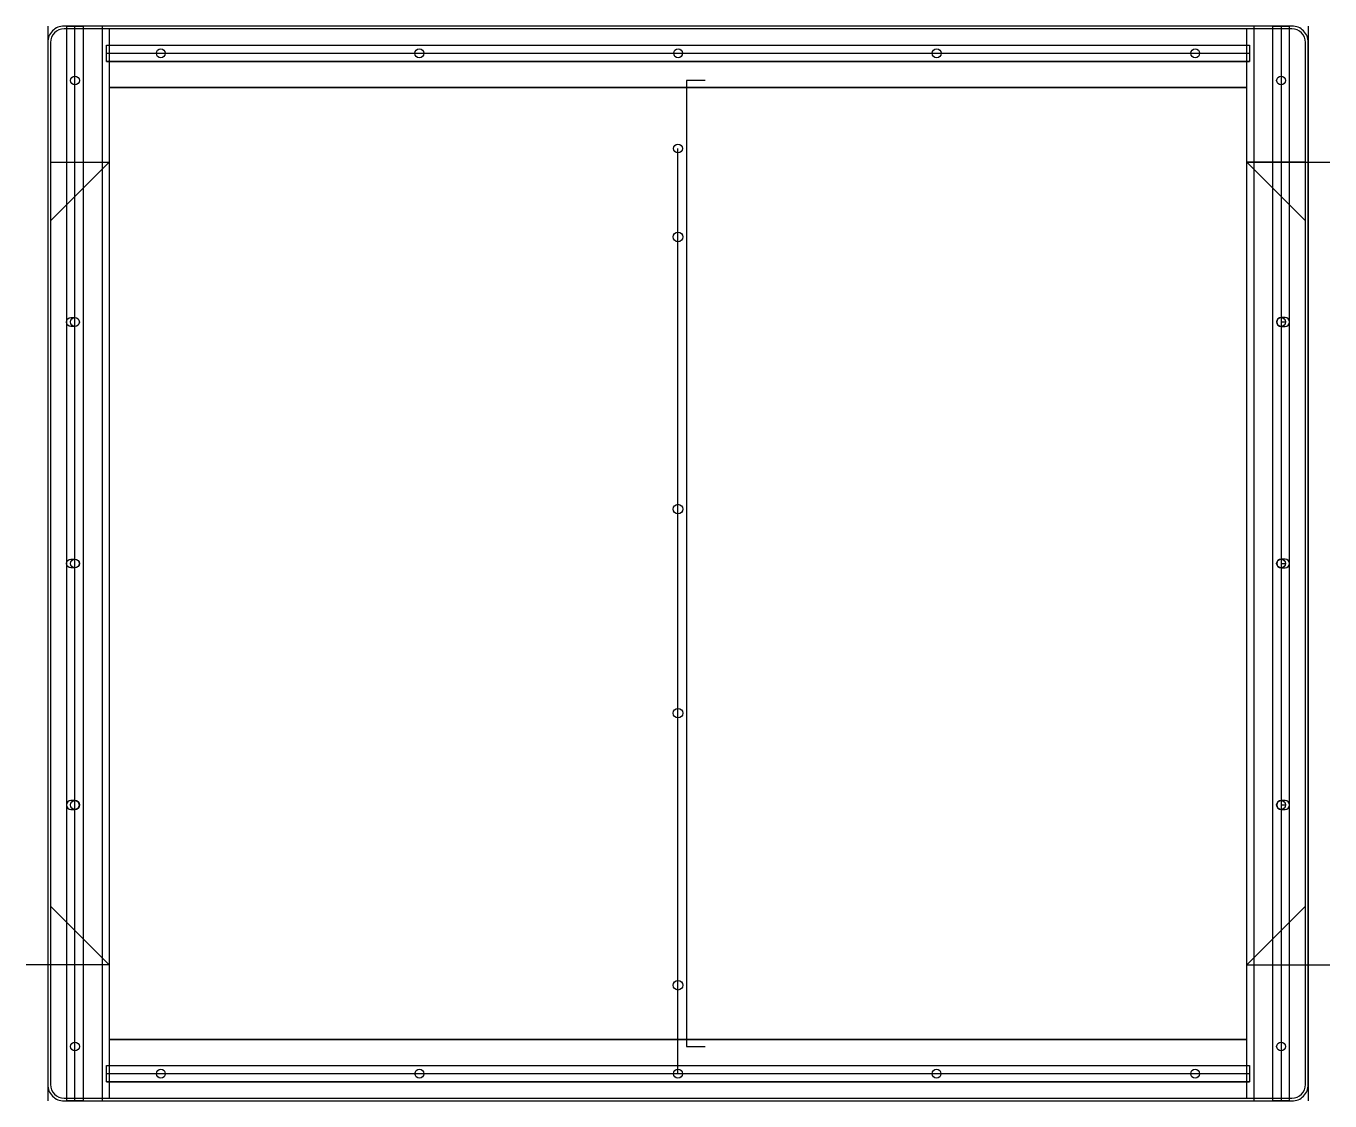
# Model space of a CAD drawing. Header units: millimetres. Extents: x 48 to 527, y -354 to 41.
import ezdxf

# ---------------------------------------------------------------- set-up
doc = ezdxf.new("R2010")
doc.units = ezdxf.units.MM
doc.layers.get('0').update_dxf_attribs({"linetype": 'CONTINUOUS'})

msp = doc.modelspace()

# ---------------------------------------------------------------- linework, layer by layer
for p, q in [((55.81, 41.49), (55.81, -353.51)), ((65.81, -353.51), (65.81, 41.49)), ((75.81, 41.49), (75.81, -353.51)), ((497.39, 41.49), (77.39, 41.49)), ((498.98, 41.49), (498.98, -353.51)), ((508.98, 41.49), (508.98, -353.51)), ((518.98, 41.49), (518.98, -353.51)), ((77.39, 34.49), (497.39, 34.49)), ((77.39, 31.49), (497.39, 31.49)), ((77.39, 28.49), (497.39, 28.49)), ((297.39, 21.49), (290.49, 21.49)), ((290.49, 21.49), (290.49, -333.51)), ((287.39, -343.51), (287.39, -3.51)), ((78.39, -8.51), (56.81, -30.1)), ((56.81, -8.51), (78.39, -8.51)), ((517.98, -8.51), (496.39, -8.51)), ((496.39, -8.51), (517.98, -30.1)), ((496.39, -8.51), (526.92, -8.51)), ((508.98, -67.26), (510.48, -67.26)), ((508.98, -156.01), (510.48, -156.01)), ((508.98, -244.76), (510.48, -244.76)), ((78.39, -303.51), (56.81, -281.92)), ((496.39, -303.51), (517.98, -281.92)), ((78.39, -303.51), (47.86, -303.51)), ((496.39, -303.51), (517.98, -303.51)), ((496.39, -303.51), (526.92, -303.51)), ((290.49, -333.51), (297.39, -333.51)), ((77.39, -340.51), (497.39, -340.51)), ((497.39, -343.51), (77.39, -343.51)), ((77.39, -346.51), (497.39, -346.51)), ((77.39, -353.51), (497.39, -353.51))]:
    msp.add_line(p, q)
for points in [[(512.98, 41.49), (61.81, 41.49, 0.414214), (55.81, 35.49), (55.81, -347.51, 0.414214), (61.81, -353.51), (512.98, -353.51, 0.414214), (518.98, -347.51), (518.98, 35.49, 0.414214)], [(517.98, 35.49, 0.414214), (512.98, 40.49), (61.81, 40.49, 0.414214), (56.81, 35.49), (56.81, -347.51, 0.414214), (61.81, -352.51), (512.98, -352.51, 0.414214), (517.98, -347.51)], [(64.31, -65.64), (65.81, -65.64, -1), (65.81, -68.89), (64.31, -68.89, -1)], [(508.98, -68.89), (510.48, -68.89, 1), (510.48, -65.64), (508.98, -65.64, 1)], [(64.31, -154.39), (65.81, -154.39, -1), (65.81, -157.64), (64.31, -157.64, -1)], [(508.98, -157.64), (510.48, -157.64, 1), (510.48, -154.39), (508.98, -154.39, 1)], [(64.31, -243.14, 1), (64.31, -246.39), (65.81, -246.39, 1), (65.81, -243.14)], [(508.98, -246.39), (510.48, -246.39, 1), (510.48, -243.14), (508.98, -243.14, 1)]]:
    msp.add_lwpolyline(points, format="xyb", close=True)
for points in [[(62.81, 41.49), (68.81, 41.49), (68.81, -353.51), (62.81, -353.51)], [(496.39, 40.49), (78.39, 40.49), (78.39, 18.9), (496.39, 18.9)], [(505.98, 41.49), (511.98, 41.49), (511.98, -353.51), (505.98, -353.51)], [(497.39, 34.49), (497.39, 28.49), (77.39, 28.49), (77.39, 34.49)], [(496.39, -330.92), (496.39, 18.9), (78.39, 18.9), (78.39, -330.92)], [(496.39, -330.92), (78.39, -330.92), (78.39, -352.51), (496.39, -352.51)], [(497.39, -340.51), (497.39, -346.51), (77.39, -346.51), (77.39, -340.51)]]:
    msp.add_lwpolyline(points, close=True)
for centre, radius in [((97.36, 31.49), 1.63), ((192.36, 31.49), 1.63), ((287.43, 31.49), 1.62), ((382.43, 31.49), 1.63), ((477.43, 31.49), 1.63), ((65.81, 21.49), 1.63), ((508.98, 21.49), 1.63), ((287.39, -3.51), 1.62), ((287.39, -36.01), 1.75), ((65.81, -67.26), 1.62), ((508.98, -67.26), 1.62), ((287.39, -136.01), 1.75), ((65.81, -156.01), 1.63), ((508.98, -156.01), 1.63), ((287.39, -211.01), 1.75), ((65.81, -244.76), 1.63), ((508.98, -244.76), 1.63), ((287.39, -311.01), 1.75), ((65.81, -333.51), 1.63), ((508.98, -333.51), 1.63), ((97.39, -343.51), 1.63), ((192.39, -343.51), 1.63), ((287.39, -343.51), 1.62), ((382.39, -343.51), 1.63), ((477.39, -343.51), 1.63)]:
    msp.add_circle(centre, radius)

doc.saveas('drawing.dxf')
